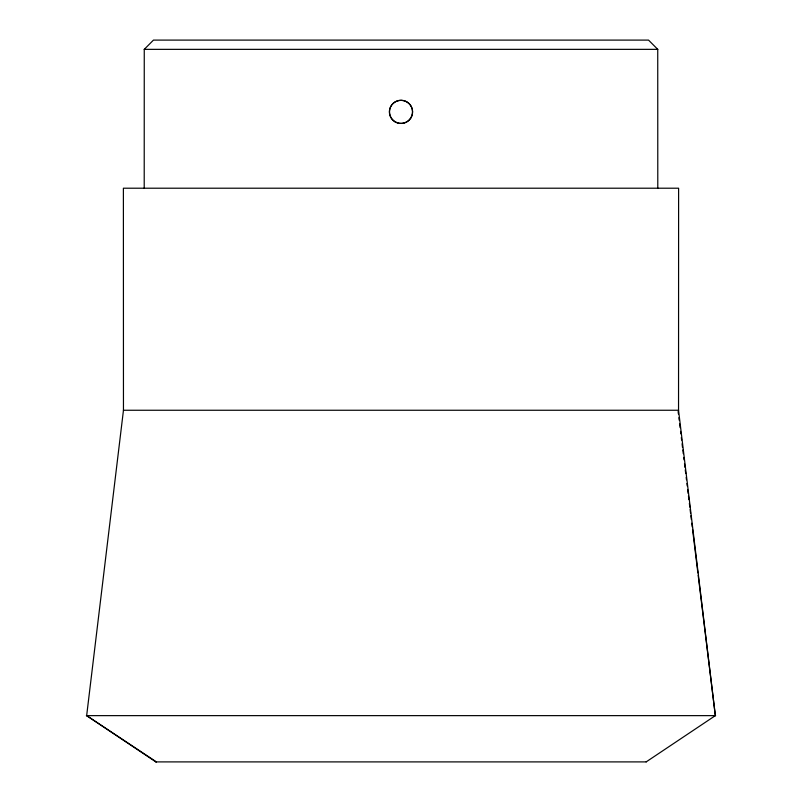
<?xml version="1.0" encoding="UTF-8"?>
<svg xmlns="http://www.w3.org/2000/svg" width="802" height="802" viewBox="0 0 802 802"><rect width="100%" height="100%" fill="white"/><g stroke="black" fill="none" stroke-linecap="round" stroke-linejoin="round"><path stroke-width="1.2" d="M144.21 188.209L144.26 49.353L153.463 40.1L648.537 40.1L657.74 49.353L657.79 188.209M646.151 761.9L715.344 715.635L678.542 410.253L678.612 188.209L123.388 188.209L123.458 410.253L86.656 715.635L155.849 761.9M144.21 49.353L657.79 49.353M123.388 410.253L678.612 410.253M86.365 715.635L715.635 715.635M155.768 761.9L646.232 761.9M86.656 715.635L156.42 761.9M678.121 411.496L678.422 413.982M678.883 417.702L679.184 420.188M679.635 423.907L680.096 427.636M680.547 431.356L680.858 433.842M681.309 437.561L681.62 440.047M682.071 443.767L682.522 447.496M682.833 449.982L683.284 453.701M683.745 457.431L684.046 459.907M684.497 463.636L684.958 467.355M685.259 469.842L685.72 473.561M686.171 477.29L686.482 479.766M686.933 483.496L687.234 485.982M687.695 489.701L688.146 493.43M688.457 495.907L688.908 499.636M689.369 503.355L689.82 507.085M690.121 509.561L690.582 513.29M690.883 515.766L691.344 519.495M691.795 523.215L692.246 526.944M692.557 529.43L697.87 572.869M698.181 575.355L715.344 715.635M395.216 121.884A11.569 11.549 0 0 0 412.569 111.879A11.569 11.549 0 0 0 395.216 101.874A11.569 11.549 0 0 0 395.216 121.884M411.005 117.653A11.559 11.549 -90 0 0 401 100.31A11.559 11.549 -90 0 0 390.995 117.653A11.559 11.549 -90 0 0 411.005 117.653"/></g></svg>
